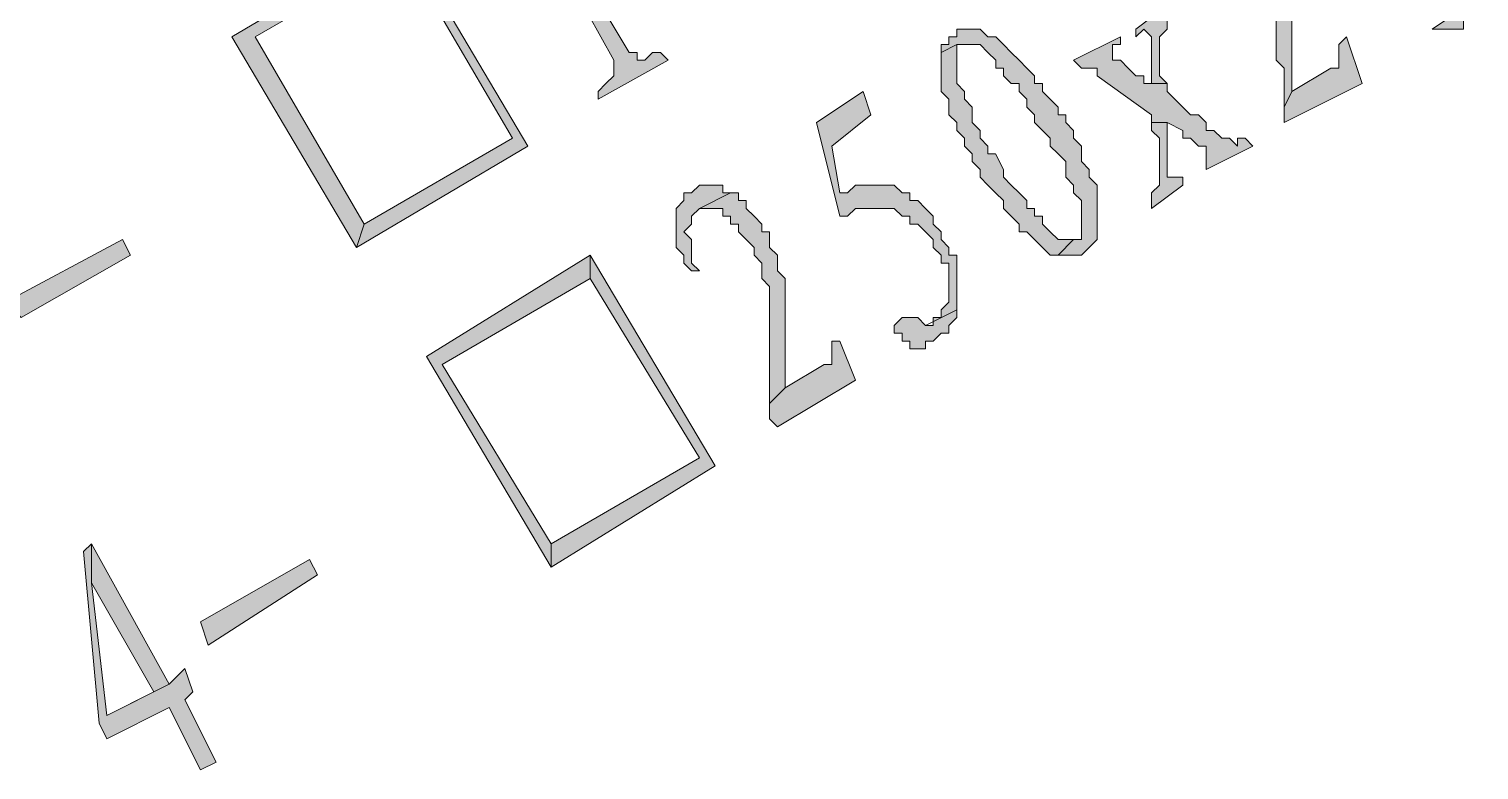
# Model space of a CAD drawing. Header units: millimetres. Extents: x 6 to 291, y 4 to 206.
# Drawn here: x 83.14 to 91.02, y 88.6 to 92.63 of the extents above; entities that cross this region are included whole.
import ezdxf

# ---------------------------------------------------------------- set-up
doc = ezdxf.new("R2010")
doc.units = ezdxf.units.MM
doc.layers.add('C00-00-00', color=7, linetype='Continuous')

msp = doc.modelspace()

# ---------------------------------------------------------------- hatches: boundary and pattern name
at = {"layer": 'C00-00-00'}
h = msp.add_hatch(color=256, dxfattribs=at)
h.dxf.hatch_style = 2
h.paths.add_polyline_path([(90.254665, 93.810666), (90.212332, 93.810666), (90.169999, 93.768333), (90.169999, 93.725999), (90.254665, 93.768333), (90.339332, 93.768333), (90.381665, 93.768333), (90.423999, 93.725999), (90.423999, 93.683666), (90.466332, 93.683666), (90.466332, 93.641333), (90.508665, 93.598999), (90.550999, 93.556666), (90.550999, 93.514333), (90.593332, 93.471999), (90.635665, 93.429666), (90.635665, 93.387333), (90.677999, 93.344999), (90.677999, 93.302666), (90.720332, 93.302666), (90.720332, 93.260333), (90.762665, 93.217999), (90.762665, 93.175666), (90.804999, 93.133333), (90.804999, 93.090999), (90.847332, 93.048666), (90.847332, 93.006333), (90.889665, 92.963999), (90.889665, 92.921666), (90.889665, 92.879333), (90.931999, 92.836999), (90.931999, 92.752333), (90.889665, 92.752333), (90.889665, 92.709999), (90.762665, 92.625333), (90.804999, 92.625333), (90.847332, 92.625333), (90.931999, 92.625333), (90.931999, 92.667666), (90.974332, 92.709999), (90.974332, 92.752333), (91.016665, 92.794666), (91.016665, 92.879333), (90.974332, 92.921666), (90.974332, 92.963999), (90.974332, 93.006333), (90.974332, 93.048666), (90.931999, 93.048666), (90.931999, 93.090999), (90.931999, 93.133333), (90.889665, 93.175666), (90.889665, 93.217999), (90.847332, 93.260333), (90.847332, 93.302666), (90.804999, 93.344999), (90.804999, 93.387333), (90.762665, 93.429666), (90.720332, 93.471999), (90.720332, 93.514333), (90.677999, 93.556666), (90.635665, 93.598999), (90.593332, 93.641333), (90.593332, 93.683666), (90.550999, 93.683666), (90.550999, 93.725999), (90.508665, 93.725999), (90.466332, 93.768333), (90.423999, 93.810666), (90.381665, 93.852999), (90.254665, 93.852999)])
h = msp.add_hatch(color=256, dxfattribs=at)
h.dxf.hatch_style = 2
h.paths.add_polyline_path([(85.767334, 93.556668), (85.767334, 93.514335), (85.767334, 93.472001), (85.767334, 93.429668), (85.725001, 93.429668), (85.725001, 93.387335), (85.725001, 93.345001), (85.682668, 93.302668), (85.682668, 93.260335), (85.640334, 93.218001), (85.767334, 93.302668), (85.809668, 93.302668), (85.809668, 93.260335), (85.852001, 93.260335), (85.894334, 93.218001), (86.317668, 92.456001), (86.317668, 92.371335), (86.275334, 92.329001), (86.233001, 92.286668), (86.233001, 92.244335), (86.614001, 92.456001), (86.571668, 92.498335), (86.529334, 92.498335), (86.487001, 92.456001), (86.444668, 92.456001), (86.444668, 92.498335), (86.402334, 92.498335)])
h = msp.add_hatch(color=256, dxfattribs=at)
h.dxf.hatch_style = 2
h.paths.add_polyline_path([(89.704336, 93.387339), (89.535002, 93.260339), (89.535002, 93.302672), (89.577336, 93.302672), (89.619669, 93.302672), (89.662002, 93.260339), (89.704336, 93.260339), (89.704336, 93.218006), (89.746669, 93.175672), (89.789002, 93.175672), (89.789002, 93.133339), (89.831336, 93.091006), (89.831336, 93.048672), (89.873669, 93.006339), (89.873669, 92.964006), (89.873669, 92.921672), (89.916002, 92.879339), (89.916002, 92.794672), (89.916002, 92.710006), (89.916002, 92.667672), (89.916002, 92.456006), (89.958336, 92.413672), (89.958336, 92.202006), (90.000669, 92.286672), (90.000669, 92.837006), (90.000669, 92.921672), (89.958336, 92.964006), (89.958336, 93.006339), (89.958336, 93.048672), (89.958336, 93.091006), (89.916002, 93.133339), (89.873669, 93.175672), (89.873669, 93.218006), (89.831336, 93.260339), (89.831336, 93.302672), (89.789002, 93.302672), (89.746669, 93.345006)])
h = msp.add_hatch(color=256, dxfattribs=at)
h.dxf.hatch_style = 2
h.paths.add_polyline_path([(85.17467, 93.133333), (84.243337, 92.583), (84.92067, 91.44), (84.963003, 91.567), (84.370337, 92.583), (85.17467, 93.048666)])
h = msp.add_hatch(color=256, dxfattribs=at)
h.dxf.hatch_style = 2
h.paths.add_polyline_path([(85.17467, 93.133333), (85.17467, 93.048666), (85.767337, 92.032666), (84.963003, 91.567), (84.92067, 91.44), (85.852003, 91.990333)])
h = msp.add_hatch(color=256, dxfattribs=at)
h.dxf.hatch_style = 2
h.paths.add_polyline_path([(89.323335, 92.752333), (89.154002, 92.625333), (89.154002, 92.582999), (89.196335, 92.625333), (89.238668, 92.582999), (89.238668, 92.540666), (89.238668, 92.328999), (89.323335, 92.328999), (89.281002, 92.371333), (89.281002, 92.582999), (89.323335, 92.625333), (89.323335, 92.667666), (89.323335, 92.709999)])
h = msp.add_hatch(color=256, dxfattribs=at)
h.dxf.hatch_style = 2
h.paths.add_polyline_path([(88.180333, 92.583004), (88.138, 92.583004), (88.138, 92.54067), (88.095666, 92.54067), (88.095666, 92.498337), (88.180333, 92.54067), (88.265, 92.54067), (88.307333, 92.54067), (88.349666, 92.498337), (88.392, 92.456004), (88.392, 92.41367), (88.434333, 92.41367), (88.434333, 92.371337), (88.476666, 92.329004), (88.519, 92.329004), (88.519, 92.28667), (88.561333, 92.244337), (88.561333, 92.202004), (88.603666, 92.15967), (88.603666, 92.117337), (88.646, 92.075004), (88.688333, 92.03267), (88.688333, 91.990337), (88.730666, 91.948004), (88.773, 91.90567), (88.773, 91.863337), (88.773, 91.821004), (88.815333, 91.77867), (88.815333, 91.736337), (88.857666, 91.694004), (88.857666, 91.65167), (88.857666, 91.609337), (88.857666, 91.52467), (88.857666, 91.482337), (88.815333, 91.482337), (88.730666, 91.39767), (88.773, 91.39767), (88.815333, 91.39767), (88.857666, 91.39767), (88.9, 91.440004), (88.942333, 91.482337), (88.942333, 91.52467), (88.942333, 91.694004), (88.942333, 91.77867), (88.9, 91.821004), (88.9, 91.863337), (88.857666, 91.90567), (88.857666, 91.948004), (88.857666, 91.990337), (88.815333, 92.03267), (88.815333, 92.075004), (88.773, 92.117337), (88.773, 92.15967), (88.730666, 92.15967), (88.730666, 92.202004), (88.688333, 92.244337), (88.646, 92.28667), (88.646, 92.329004), (88.603666, 92.329004), (88.603666, 92.371337), (88.561333, 92.41367), (88.519, 92.456004), (88.476666, 92.498337), (88.434333, 92.54067), (88.392, 92.583004), (88.349666, 92.583004), (88.307333, 92.625337), (88.180333, 92.625337)])
h = msp.add_hatch(color=256, dxfattribs=at)
h.dxf.hatch_style = 2
h.paths.add_polyline_path([(88.095664, 92.498335), (88.095664, 92.456001), (88.095664, 92.413668), (88.095664, 92.371335), (88.095664, 92.286668), (88.137998, 92.244335), (88.137998, 92.202001), (88.137998, 92.159668), (88.180331, 92.117335), (88.180331, 92.075001), (88.222664, 92.032668), (88.222664, 91.990335), (88.264998, 91.948001), (88.264998, 91.905668), (88.307331, 91.863335), (88.307331, 91.821001), (88.349664, 91.778668), (88.391998, 91.736335), (88.434331, 91.694001), (88.434331, 91.651668), (88.476664, 91.609335), (88.518998, 91.567001), (88.518998, 91.524668), (88.561331, 91.524668), (88.603664, 91.482335), (88.645998, 91.440001), (88.688331, 91.397668), (88.730664, 91.397668), (88.815331, 91.482335), (88.772998, 91.482335), (88.730664, 91.482335), (88.688331, 91.524668), (88.645998, 91.567001), (88.645998, 91.609335), (88.603664, 91.609335), (88.603664, 91.651668), (88.561331, 91.651668), (88.561331, 91.694001), (88.518998, 91.736335), (88.476664, 91.778668), (88.434331, 91.821001), (88.434331, 91.863335), (88.391998, 91.948001), (88.349664, 91.948001), (88.349664, 91.990335), (88.307331, 92.032668), (88.307331, 92.075001), (88.264998, 92.117335), (88.264998, 92.159668), (88.264998, 92.202001), (88.222664, 92.244335), (88.222664, 92.286668), (88.180331, 92.329001), (88.180331, 92.371335), (88.180331, 92.413668), (88.180331, 92.498335), (88.180331, 92.540668)])
h = msp.add_hatch(color=256, dxfattribs=at)
h.dxf.hatch_style = 2
h.paths.add_polyline_path([(89.069337, 92.583004), (88.815337, 92.456004), (88.857671, 92.41367), (88.900004, 92.41367), (88.942337, 92.41367), (88.942337, 92.371337), (89.238671, 92.15967), (89.238671, 92.117337), (89.323337, 92.117337), (89.408004, 92.075004), (89.408004, 92.03267), (89.450337, 92.03267), (89.492671, 91.990337), (89.535004, 91.990337), (89.535004, 91.948004), (89.535004, 91.90567), (89.535004, 91.863337), (89.789004, 91.990337), (89.746671, 92.03267), (89.704337, 92.03267), (89.704337, 91.990337), (89.662004, 92.03267), (89.619671, 92.03267), (89.577337, 92.075004), (89.535004, 92.075004), (89.535004, 92.117337), (89.492671, 92.15967), (89.450337, 92.15967), (89.408004, 92.202004), (89.365671, 92.244337), (89.323337, 92.28667), (89.323337, 92.329004), (89.238671, 92.329004), (89.196337, 92.329004), (89.196337, 92.371337), (89.154004, 92.371337), (89.111671, 92.41367), (89.069337, 92.456004), (89.027004, 92.456004), (89.027004, 92.54067), (89.069337, 92.54067)])
h = msp.add_hatch(color=256, dxfattribs=at)
h.dxf.hatch_style = 2
h.paths.add_polyline_path([(90.297, 92.583004), (90.254666, 92.54067), (90.254666, 92.456004), (90.254666, 92.41367), (90.212333, 92.41367), (90.000666, 92.28667), (89.958333, 92.202004), (89.958333, 92.15967), (89.958333, 92.117337), (90.381666, 92.329004)])
h = msp.add_hatch(color=256, dxfattribs=at)
h.dxf.hatch_style = 2
h.paths.add_polyline_path([(87.672329, 92.286672), (87.418329, 92.117338), (87.545329, 91.609338), (87.587663, 91.609338), (87.629996, 91.651672), (87.841663, 91.651672), (87.883996, 91.609338), (87.926329, 91.609338), (87.926329, 91.567005), (87.968663, 91.567005), (88.010996, 91.524672), (88.053329, 91.482338), (88.053329, 91.440005), (88.095663, 91.397672), (88.095663, 91.355338), (88.137996, 91.355338), (88.137996, 91.313005), (88.137996, 91.270672), (88.137996, 91.143672), (88.095663, 91.101338), (88.095663, 91.059005), (88.053329, 91.059005), (88.053329, 91.016672), (88.010996, 91.016672), (88.180329, 91.101338), (88.180329, 91.313005), (88.180329, 91.355338), (88.180329, 91.397672), (88.137996, 91.397672), (88.137996, 91.440005), (88.095663, 91.482338), (88.095663, 91.524672), (88.053329, 91.567005), (88.053329, 91.609338), (88.010996, 91.651672), (87.968663, 91.694005), (87.926329, 91.694005), (87.926329, 91.736338), (87.883996, 91.736338), (87.841663, 91.778672), (87.629996, 91.778672), (87.587663, 91.736338), (87.545329, 91.736338), (87.502996, 91.990338), (87.714663, 92.159672)])
h = msp.add_hatch(color=256, dxfattribs=at)
h.dxf.hatch_style = 2
h.paths.add_polyline_path([(89.238666, 92.117334), (89.238666, 92.075001), (89.281, 92.032668), (89.281, 91.778668), (89.238666, 91.736334), (89.238666, 91.694001), (89.238666, 91.651668), (89.408, 91.778668), (89.408, 91.821001), (89.365666, 91.821001), (89.323333, 91.821001), (89.323333, 91.863334), (89.323333, 92.117334)])
h = msp.add_hatch(color=256, dxfattribs=at)
h.dxf.hatch_style = 2
h.paths.add_polyline_path([(86.740999, 91.736333), (86.698666, 91.736333), (86.698666, 91.694), (86.656332, 91.651667), (86.656332, 91.609333), (86.656332, 91.524667), (86.656332, 91.482333), (86.656332, 91.44), (86.698666, 91.397667), (86.698666, 91.355333), (86.740999, 91.313), (86.783332, 91.313), (86.740999, 91.355333), (86.740999, 91.397667), (86.740999, 91.482333), (86.698666, 91.524667), (86.740999, 91.567), (86.740999, 91.609333), (86.783332, 91.651667), (86.952666, 91.736333), (86.910332, 91.736333), (86.910332, 91.778667), (86.867999, 91.778667), (86.825666, 91.778667), (86.783332, 91.778667)])
h = msp.add_hatch(color=256, dxfattribs=at)
h.dxf.hatch_style = 2
h.paths.add_polyline_path([(86.952671, 91.736333), (86.783337, 91.651667), (86.825671, 91.651667), (86.868004, 91.651667), (86.910337, 91.651667), (86.910337, 91.609333), (86.952671, 91.609333), (86.952671, 91.567), (86.995004, 91.567), (86.995004, 91.524667), (87.037337, 91.482333), (87.079671, 91.44), (87.079671, 91.397667), (87.122004, 91.355333), (87.122004, 91.313), (87.122004, 91.270667), (87.164337, 91.228333), (87.164337, 91.101333), (87.164337, 91.059), (87.164337, 90.593333), (87.249004, 90.678), (87.249004, 91.143667), (87.249004, 91.270667), (87.206671, 91.313), (87.206671, 91.355333), (87.206671, 91.397667), (87.164337, 91.44), (87.164337, 91.482333), (87.164337, 91.524667), (87.122004, 91.524667), (87.122004, 91.567), (87.079671, 91.609333), (87.037337, 91.651667), (87.037337, 91.694), (86.995004, 91.694), (86.995004, 91.736333)])
h = msp.add_hatch(color=256, dxfattribs=at)
h.dxf.hatch_style = 2
h.paths.add_polyline_path([(83.015669, 91.143669), (83.650668, 91.482336), (83.693002, 91.397667), (83.10033, 91.059001)])
h = msp.add_hatch(color=256, dxfattribs=at)
h.dxf.hatch_style = 2
h.paths.add_polyline_path([(86.190669, 91.397667), (85.301669, 90.847334), (85.979003, 89.704334), (85.979003, 89.831334), (85.386336, 90.805001), (86.190669, 91.270667)])
h = msp.add_hatch(color=256, dxfattribs=at)
h.dxf.hatch_style = 2
h.paths.add_polyline_path([(86.190669, 91.397667), (86.190669, 91.270667), (86.783336, 90.297001), (85.979003, 89.831334), (85.979003, 89.704334), (86.868003, 90.254667)])
h = msp.add_hatch(color=256, dxfattribs=at)
h.dxf.hatch_style = 2
h.paths.add_polyline_path([(87.884001, 91.059001), (87.841668, 91.016668), (87.841668, 90.974334), (87.884001, 90.974334), (87.884001, 90.932001), (87.926334, 90.932001), (87.926334, 90.889668), (88.011001, 90.889668), (88.011001, 90.932001), (88.053334, 90.932001), (88.095668, 90.974334), (88.138001, 90.974334), (88.138001, 91.016668), (88.180334, 91.059001), (88.180334, 91.101334), (88.011001, 91.016668), (87.968668, 91.059001), (87.926334, 91.059001)])
h = msp.add_hatch(color=256, dxfattribs=at)
h.dxf.hatch_style = 2
h.paths.add_polyline_path([(87.545335, 90.932006), (87.503001, 90.932006), (87.503001, 90.847339), (87.503001, 90.805006), (87.460668, 90.805006), (87.249001, 90.678006), (87.164335, 90.593339), (87.164335, 90.508673), (87.206668, 90.466339), (87.630001, 90.720339)])
h = msp.add_hatch(color=256, dxfattribs=at)
h.dxf.hatch_style = 2
h.paths.add_polyline_path([(83.48133, 89.831338), (83.438997, 89.789005), (83.523664, 88.857672), (83.565997, 88.773005), (83.904664, 88.942338), (84.073997, 88.603672), (84.158664, 88.646005), (83.98933, 88.984672), (84.031664, 89.027005), (83.98933, 89.154005), (83.904664, 89.069338), (83.565997, 88.900005), (83.48133, 89.619672)])
h = msp.add_hatch(color=256, dxfattribs=at)
h.dxf.hatch_style = 2
h.paths.add_polyline_path([(83.48133, 89.831338), (83.48133, 89.619667), (83.819997, 89.027003), (83.565999, 88.9), (83.904665, 89.069337)])
h = msp.add_hatch(color=256, dxfattribs=at)
h.dxf.hatch_style = 2
h.paths.add_polyline_path([(84.074003, 89.408004), (84.666667, 89.74667), (84.709001, 89.662001), (84.116337, 89.281001)])

# ---------------------------------------------------------------- linework, layer by layer
at = {"layer": 'C00-00-00', "lineweight": 13}
for points in [[(85.894334, 93.218001), (86.317668, 92.456001), (86.317668, 92.371335), (86.275334, 92.329001), (86.233001, 92.286668), (86.233001, 92.244335), (86.614001, 92.456001), (86.571668, 92.498335), (86.529334, 92.498335), (86.487001, 92.456001), (86.444668, 92.456001), (86.444668, 92.498335), (86.402334, 92.498335), (85.767334, 93.556668)], [(89.916002, 92.667672), (89.916002, 92.456006), (89.958336, 92.413672), (89.958336, 92.202006), (90.000669, 92.286672), (90.000669, 92.837006)], [(90.889665, 92.709999), (90.762665, 92.625333), (90.804999, 92.625333), (90.847332, 92.625333), (90.931999, 92.625333), (90.931999, 92.667666)]]:
    msp.add_lwpolyline(points, dxfattribs=at)
for points in [[(85.17467, 93.133333), (84.243337, 92.583), (84.92067, 91.44), (84.963003, 91.567), (84.370337, 92.583), (85.17467, 93.048666)], [(85.17467, 93.133333), (85.17467, 93.048666), (85.767337, 92.032666), (84.963003, 91.567), (84.92067, 91.44), (85.852003, 91.990333)], [(89.323335, 92.752333), (89.154002, 92.625333), (89.154002, 92.582999), (89.196335, 92.625333), (89.238668, 92.582999), (89.238668, 92.540666), (89.238668, 92.328999), (89.323335, 92.328999), (89.281002, 92.371333), (89.281002, 92.582999), (89.323335, 92.625333), (89.323335, 92.667666), (89.323335, 92.709999)], [(88.180333, 92.583004), (88.138, 92.583004), (88.138, 92.54067), (88.095666, 92.54067), (88.095666, 92.498337), (88.180333, 92.54067), (88.265, 92.54067), (88.307333, 92.54067), (88.349666, 92.498337), (88.392, 92.456004), (88.392, 92.41367), (88.434333, 92.41367), (88.434333, 92.371337), (88.476666, 92.329004), (88.519, 92.329004), (88.519, 92.28667), (88.561333, 92.244337), (88.561333, 92.202004), (88.603666, 92.15967), (88.603666, 92.117337), (88.646, 92.075004), (88.688333, 92.03267), (88.688333, 91.990337), (88.730666, 91.948004), (88.773, 91.90567), (88.773, 91.863337), (88.773, 91.821004), (88.815333, 91.77867), (88.815333, 91.736337), (88.857666, 91.694004), (88.857666, 91.65167), (88.857666, 91.609337), (88.857666, 91.52467), (88.857666, 91.482337), (88.815333, 91.482337), (88.730666, 91.39767), (88.773, 91.39767), (88.815333, 91.39767), (88.857666, 91.39767), (88.9, 91.440004), (88.942333, 91.482337), (88.942333, 91.52467), (88.942333, 91.694004), (88.942333, 91.77867), (88.9, 91.821004), (88.9, 91.863337), (88.857666, 91.90567), (88.857666, 91.948004), (88.857666, 91.990337), (88.815333, 92.03267), (88.815333, 92.075004), (88.773, 92.117337), (88.773, 92.15967), (88.730666, 92.15967), (88.730666, 92.202004), (88.688333, 92.244337), (88.646, 92.28667), (88.646, 92.329004), (88.603666, 92.329004), (88.603666, 92.371337), (88.561333, 92.41367), (88.519, 92.456004), (88.476666, 92.498337), (88.434333, 92.54067), (88.392, 92.583004), (88.349666, 92.583004), (88.307333, 92.625337), (88.180333, 92.625337)], [(88.095664, 92.498335), (88.095664, 92.456001), (88.095664, 92.413668), (88.095664, 92.371335), (88.095664, 92.286668), (88.137998, 92.244335), (88.137998, 92.202001), (88.137998, 92.159668), (88.180331, 92.117335), (88.180331, 92.075001), (88.222664, 92.032668), (88.222664, 91.990335), (88.264998, 91.948001), (88.264998, 91.905668), (88.307331, 91.863335), (88.307331, 91.821001), (88.349664, 91.778668), (88.391998, 91.736335), (88.434331, 91.694001), (88.434331, 91.651668), (88.476664, 91.609335), (88.518998, 91.567001), (88.518998, 91.524668), (88.561331, 91.524668), (88.603664, 91.482335), (88.645998, 91.440001), (88.688331, 91.397668), (88.730664, 91.397668), (88.815331, 91.482335), (88.772998, 91.482335), (88.730664, 91.482335), (88.688331, 91.524668), (88.645998, 91.567001), (88.645998, 91.609335), (88.603664, 91.609335), (88.603664, 91.651668), (88.561331, 91.651668), (88.561331, 91.694001), (88.518998, 91.736335), (88.476664, 91.778668), (88.434331, 91.821001), (88.434331, 91.863335), (88.391998, 91.948001), (88.349664, 91.948001), (88.349664, 91.990335), (88.307331, 92.032668), (88.307331, 92.075001), (88.264998, 92.117335), (88.264998, 92.159668), (88.264998, 92.202001), (88.222664, 92.244335), (88.222664, 92.286668), (88.180331, 92.329001), (88.180331, 92.371335), (88.180331, 92.413668), (88.180331, 92.498335), (88.180331, 92.540668)], [(89.069337, 92.583004), (88.815337, 92.456004), (88.857671, 92.41367), (88.900004, 92.41367), (88.942337, 92.41367), (88.942337, 92.371337), (89.238671, 92.15967), (89.238671, 92.117337), (89.323337, 92.117337), (89.408004, 92.075004), (89.408004, 92.03267), (89.450337, 92.03267), (89.492671, 91.990337), (89.535004, 91.990337), (89.535004, 91.948004), (89.535004, 91.90567), (89.535004, 91.863337), (89.789004, 91.990337), (89.746671, 92.03267), (89.704337, 92.03267), (89.704337, 91.990337), (89.662004, 92.03267), (89.619671, 92.03267), (89.577337, 92.075004), (89.535004, 92.075004), (89.535004, 92.117337), (89.492671, 92.15967), (89.450337, 92.15967), (89.408004, 92.202004), (89.365671, 92.244337), (89.323337, 92.28667), (89.323337, 92.329004), (89.238671, 92.329004), (89.196337, 92.329004), (89.196337, 92.371337), (89.154004, 92.371337), (89.111671, 92.41367), (89.069337, 92.456004), (89.027004, 92.456004), (89.027004, 92.54067), (89.069337, 92.54067)], [(90.297, 92.583004), (90.254666, 92.54067), (90.254666, 92.456004), (90.254666, 92.41367), (90.212333, 92.41367), (90.000666, 92.28667), (89.958333, 92.202004), (89.958333, 92.15967), (89.958333, 92.117337), (90.381666, 92.329004)], [(87.672329, 92.286672), (87.418329, 92.117338), (87.545329, 91.609338), (87.587663, 91.609338), (87.629996, 91.651672), (87.841663, 91.651672), (87.883996, 91.609338), (87.926329, 91.609338), (87.926329, 91.567005), (87.968663, 91.567005), (88.010996, 91.524672), (88.053329, 91.482338), (88.053329, 91.440005), (88.095663, 91.397672), (88.095663, 91.355338), (88.137996, 91.355338), (88.137996, 91.313005), (88.137996, 91.270672), (88.137996, 91.143672), (88.095663, 91.101338), (88.095663, 91.059005), (88.053329, 91.059005), (88.053329, 91.016672), (88.010996, 91.016672), (88.180329, 91.101338), (88.180329, 91.313005), (88.180329, 91.355338), (88.180329, 91.397672), (88.137996, 91.397672), (88.137996, 91.440005), (88.095663, 91.482338), (88.095663, 91.524672), (88.053329, 91.567005), (88.053329, 91.609338), (88.010996, 91.651672), (87.968663, 91.694005), (87.926329, 91.694005), (87.926329, 91.736338), (87.883996, 91.736338), (87.841663, 91.778672), (87.629996, 91.778672), (87.587663, 91.736338), (87.545329, 91.736338), (87.502996, 91.990338), (87.714663, 92.159672)], [(89.238666, 92.117334), (89.238666, 92.075001), (89.281, 92.032668), (89.281, 91.778668), (89.238666, 91.736334), (89.238666, 91.694001), (89.238666, 91.651668), (89.408, 91.778668), (89.408, 91.821001), (89.365666, 91.821001), (89.323333, 91.821001), (89.323333, 91.863334), (89.323333, 92.117334)], [(86.740999, 91.736333), (86.698666, 91.736333), (86.698666, 91.694), (86.656332, 91.651667), (86.656332, 91.609333), (86.656332, 91.524667), (86.656332, 91.482333), (86.656332, 91.44), (86.698666, 91.397667), (86.698666, 91.355333), (86.740999, 91.313), (86.783332, 91.313), (86.740999, 91.355333), (86.740999, 91.397667), (86.740999, 91.482333), (86.698666, 91.524667), (86.740999, 91.567), (86.740999, 91.609333), (86.783332, 91.651667), (86.952666, 91.736333), (86.910332, 91.736333), (86.910332, 91.778667), (86.867999, 91.778667), (86.825666, 91.778667), (86.783332, 91.778667)], [(86.952671, 91.736333), (86.783337, 91.651667), (86.825671, 91.651667), (86.868004, 91.651667), (86.910337, 91.651667), (86.910337, 91.609333), (86.952671, 91.609333), (86.952671, 91.567), (86.995004, 91.567), (86.995004, 91.524667), (87.037337, 91.482333), (87.079671, 91.44), (87.079671, 91.397667), (87.122004, 91.355333), (87.122004, 91.313), (87.122004, 91.270667), (87.164337, 91.228333), (87.164337, 91.101333), (87.164337, 91.059), (87.164337, 90.593333), (87.249004, 90.678), (87.249004, 91.143667), (87.249004, 91.270667), (87.206671, 91.313), (87.206671, 91.355333), (87.206671, 91.397667), (87.164337, 91.44), (87.164337, 91.482333), (87.164337, 91.524667), (87.122004, 91.524667), (87.122004, 91.567), (87.079671, 91.609333), (87.037337, 91.651667), (87.037337, 91.694), (86.995004, 91.694), (86.995004, 91.736333)], [(83.015669, 91.143669), (83.650668, 91.482336), (83.693002, 91.397667), (83.10033, 91.059001)], [(86.190669, 91.397667), (85.301669, 90.847334), (85.979003, 89.704334), (85.979003, 89.831334), (85.386336, 90.805001), (86.190669, 91.270667)], [(86.190669, 91.397667), (86.190669, 91.270667), (86.783336, 90.297001), (85.979003, 89.831334), (85.979003, 89.704334), (86.868003, 90.254667)], [(87.884001, 91.059001), (87.841668, 91.016668), (87.841668, 90.974334), (87.884001, 90.974334), (87.884001, 90.932001), (87.926334, 90.932001), (87.926334, 90.889668), (88.011001, 90.889668), (88.011001, 90.932001), (88.053334, 90.932001), (88.095668, 90.974334), (88.138001, 90.974334), (88.138001, 91.016668), (88.180334, 91.059001), (88.180334, 91.101334), (88.011001, 91.016668), (87.968668, 91.059001), (87.926334, 91.059001)], [(87.545335, 90.932006), (87.503001, 90.932006), (87.503001, 90.847339), (87.503001, 90.805006), (87.460668, 90.805006), (87.249001, 90.678006), (87.164335, 90.593339), (87.164335, 90.508673), (87.206668, 90.466339), (87.630001, 90.720339)], [(83.48133, 89.831338), (83.438997, 89.789005), (83.523664, 88.857672), (83.565997, 88.773005), (83.904664, 88.942338), (84.073997, 88.603672), (84.158664, 88.646005), (83.98933, 88.984672), (84.031664, 89.027005), (83.98933, 89.154005), (83.904664, 89.069338), (83.565997, 88.900005), (83.48133, 89.619672)], [(83.48133, 89.831338), (83.48133, 89.619667), (83.819997, 89.027003), (83.565999, 88.9), (83.904665, 89.069337)], [(84.074003, 89.408004), (84.666667, 89.74667), (84.709001, 89.662001), (84.116337, 89.281001)]]:
    msp.add_lwpolyline(points, close=True, dxfattribs=at)

doc.saveas('drawing.dxf')
